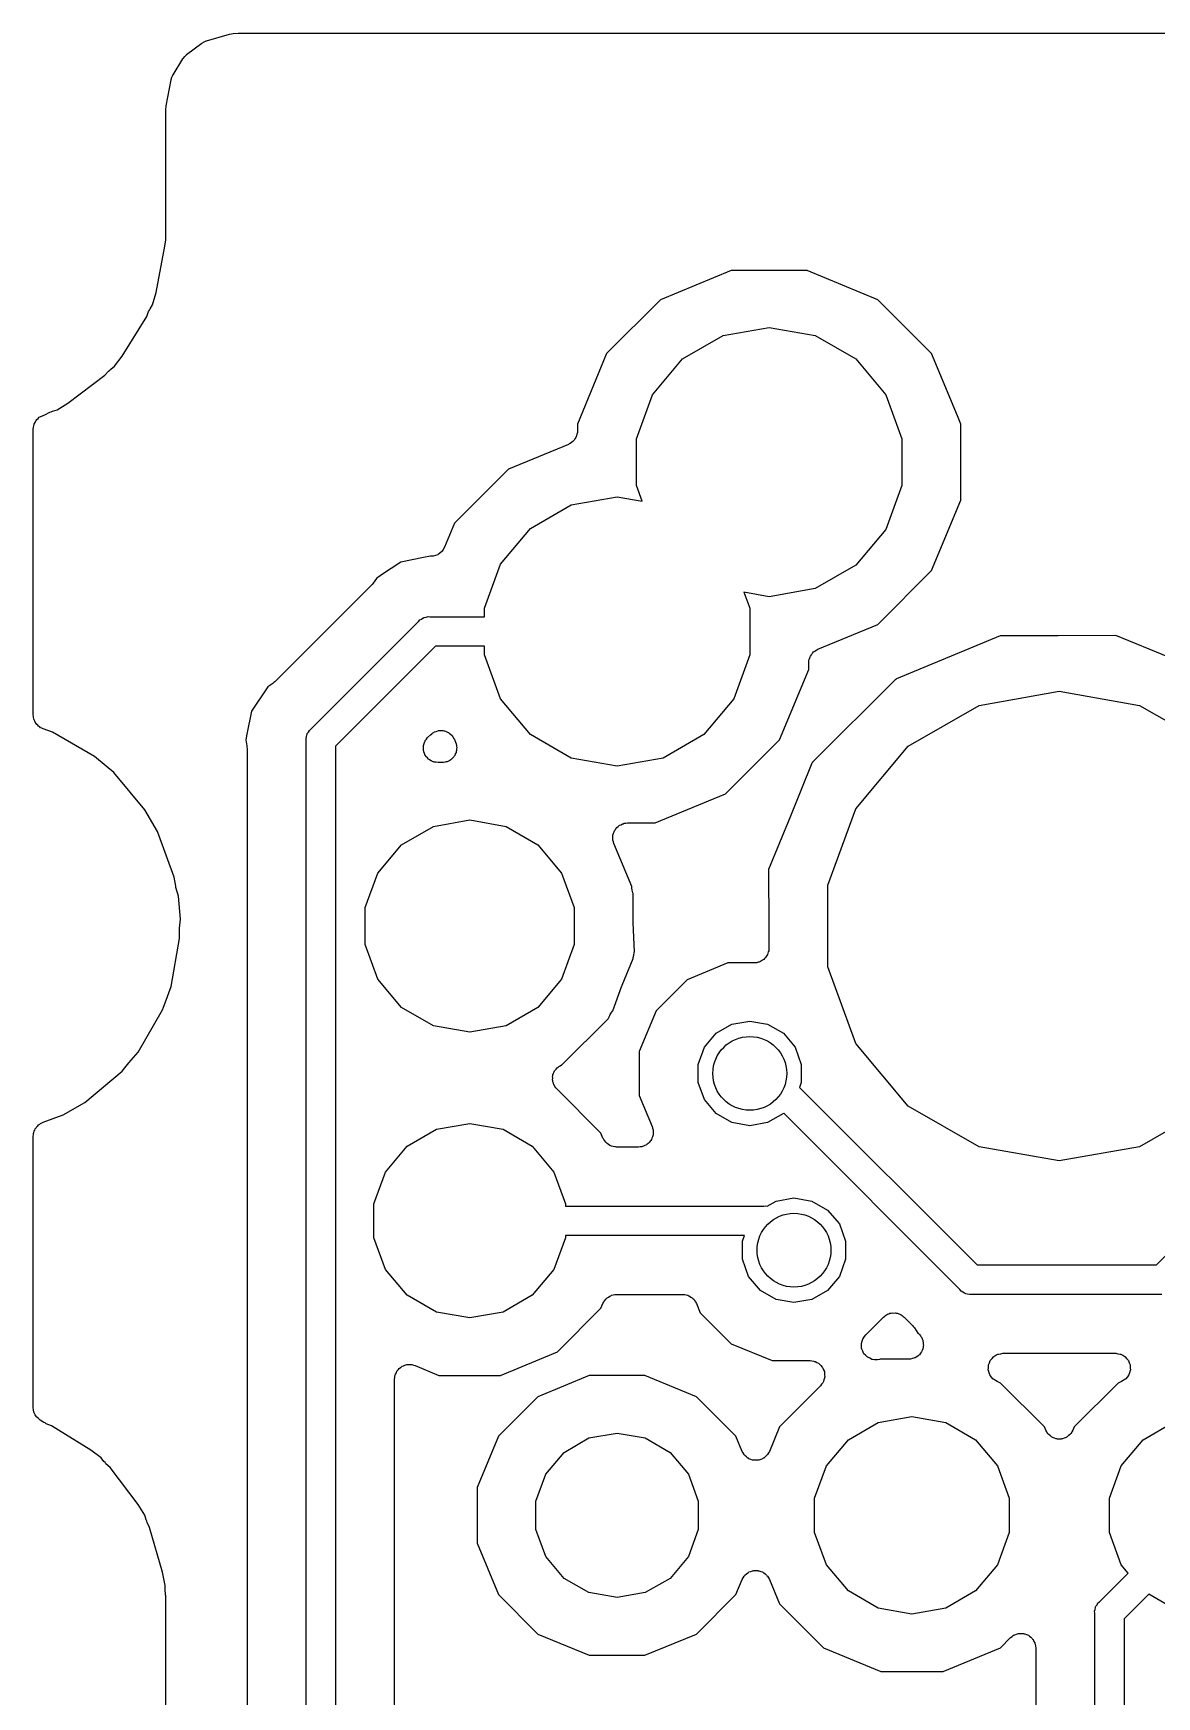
# Model space of a CAD drawing. Extents: x 240.1 to 314.9, y -176.2 to -102.8.
# Drawn here: x 240.08 to 249.76, y -117.13 to -102.79 of the extents above; entities that cross this region are included whole.
import ezdxf

# ---------------------------------------------------------------- set-up
doc = ezdxf.new("R2010")
doc.units = 0
doc.header["$MEASUREMENT"] = 0
doc.layers.add('BLACK', color=7, linetype='CONTINUOUS')

msp = doc.modelspace()

# ---------------------------------------------------------------- linework, layer by layer
at = {"layer": 'BLACK', "linetype": 'CONTINUOUS'}
for p, q in [((241.572, -102.857), (241.771, -102.8)), ((241.771, -102.8), (241.787, -102.798)), ((241.787, -102.798), (241.802, -102.795)), ((241.802, -102.795), (241.844, -102.793)), ((241.844, -102.793), (241.846, -102.793)), ((241.846, -102.793), (241.849, -102.793)), ((241.849, -102.793), (256.153, -102.793)), ((241.401, -102.977), (241.531, -102.878)), ((241.531, -102.878), (241.532, -102.878)), ((241.532, -102.878), (241.533, -102.877)), ((241.533, -102.877), (241.551, -102.868)), ((241.551, -102.868), (241.57, -102.858)), ((241.57, -102.858), (241.571, -102.858)), ((241.571, -102.858), (241.572, -102.857)), ((241.284, -103.151), (241.369, -103.012)), ((241.369, -103.012), (241.37, -103.011)), ((241.37, -103.011), (241.371, -103.01)), ((241.371, -103.01), (241.385, -102.994)), ((241.385, -102.994), (241.399, -102.979)), ((241.399, -102.979), (241.4, -102.978)), ((241.4, -102.978), (241.401, -102.977)), ((241.225, -103.418), (241.267, -103.194)), ((241.267, -103.192), (241.275, -103.172)), ((241.267, -103.193), (241.267, -103.192)), ((241.267, -103.194), (241.267, -103.193)), ((241.275, -103.172), (241.282, -103.153)), ((241.282, -103.153), (241.283, -103.152)), ((241.283, -103.152), (241.284, -103.151)), ((241.223, -103.441), (241.225, -103.43)), ((241.223, -104.576), (241.223, -103.441)), ((241.225, -103.43), (241.225, -103.418)), ((241.138, -105.029), (241.213, -104.627)), ((241.213, -104.626), (241.223, -104.576)), ((241.213, -104.627), (241.213, -104.626)), ((241.213, -104.627), (241.213, -104.627)), ((246.092, -104.839), (245.485, -105.09)), ((246.748, -104.839), (246.092, -104.839)), ((247.355, -105.09), (246.748, -104.839)), ((241.108, -105.134), (241.138, -105.029)), ((245.485, -105.09), (245.02, -105.555)), ((247.82, -105.555), (247.355, -105.09)), ((240.847, -105.576), (241.057, -105.235)), ((241.057, -105.235), (241.074, -105.191)), ((241.074, -105.191), (241.081, -105.18)), ((241.081, -105.18), (241.086, -105.169)), ((241.086, -105.169), (241.108, -105.134)), ((245.674, -105.601), (246.023, -105.399)), ((246.023, -105.399), (246.42, -105.329)), ((246.42, -105.329), (246.817, -105.399)), ((246.817, -105.399), (247.166, -105.601)), ((240.739, -105.697), (240.748, -105.688)), ((240.748, -105.688), (240.781, -105.663)), ((240.781, -105.663), (240.847, -105.576)), ((245.02, -105.555), (244.769, -106.162)), ((245.415, -105.91), (245.674, -105.601)), ((247.166, -105.601), (247.425, -105.91)), ((248.042, -106.091), (247.82, -105.555)), ((240.378, -105.983), (240.697, -105.74)), ((240.697, -105.74), (240.729, -105.705)), ((240.729, -105.705), (240.739, -105.697)), ((245.277, -106.288), (245.415, -105.91)), ((247.425, -105.91), (247.563, -106.288)), ((240.11, -106.124), (240.121, -106.114)), ((240.121, -106.114), (240.132, -106.103)), ((240.132, -106.103), (240.138, -106.1)), ((240.138, -106.1), (240.143, -106.096)), ((240.143, -106.096), (240.158, -106.09)), ((240.158, -106.09), (240.172, -106.084)), ((240.172, -106.084), (240.18, -106.081)), ((240.18, -106.081), (240.222, -106.06)), ((240.222, -106.06), (240.234, -106.056)), ((240.234, -106.056), (240.245, -106.051)), ((240.245, -106.051), (240.285, -106.04)), ((240.285, -106.04), (240.378, -105.983)), ((248.071, -106.162), (248.042, -106.091)), ((248.042, -106.091), (248.042, -106.091)), ((240.08, -106.206), (240.083, -106.191)), ((240.08, -108.67), (240.08, -106.206)), ((240.083, -106.191), (240.084, -106.175)), ((240.084, -106.175), (240.086, -106.169)), ((240.086, -106.169), (240.088, -106.162)), ((240.088, -106.162), (240.095, -106.149)), ((240.095, -106.149), (240.102, -106.135)), ((240.102, -106.135), (240.106, -106.13)), ((240.106, -106.13), (240.11, -106.124)), ((244.761, -106.263), (244.757, -106.27)), ((244.764, -106.249), (244.761, -106.263)), ((244.768, -106.236), (244.764, -106.249)), ((244.769, -106.219), (244.768, -106.228)), ((244.768, -106.228), (244.768, -106.236)), ((244.769, -106.162), (244.769, -106.219)), ((248.071, -106.818), (248.071, -106.162)), ((244.691, -106.337), (244.175, -106.55)), ((244.698, -106.332), (244.691, -106.337)), ((244.706, -106.329), (244.698, -106.332)), ((244.716, -106.32), (244.706, -106.329)), ((244.728, -106.313), (244.716, -106.32)), ((244.733, -106.306), (244.728, -106.313)), ((244.739, -106.301), (244.733, -106.306)), ((244.746, -106.289), (244.739, -106.301)), ((244.755, -106.278), (244.746, -106.289)), ((244.757, -106.27), (244.755, -106.278)), ((245.277, -106.692), (245.277, -106.288)), ((247.563, -106.288), (247.563, -106.692)), ((244.175, -106.55), (243.71, -107.015)), ((245.326, -106.828), (245.277, -106.692)), ((247.563, -106.692), (247.425, -107.07)), ((244.713, -106.859), (245.11, -106.789)), ((245.11, -106.789), (245.326, -106.828)), ((247.82, -107.425), (248.071, -106.818)), ((244.364, -107.061), (244.713, -106.859)), ((243.71, -107.015), (243.624, -107.224)), ((244.105, -107.37), (244.364, -107.061)), ((247.425, -107.07), (247.166, -107.379)), ((243.6, -107.261), (243.583, -107.274)), ((243.601, -107.26), (243.6, -107.261)), ((243.602, -107.259), (243.601, -107.26)), ((243.612, -107.242), (243.602, -107.259)), ((243.624, -107.224), (243.612, -107.242)), ((243.246, -107.352), (243.08, -107.463)), ((243.443, -107.313), (243.246, -107.352)), ((243.503, -107.301), (243.443, -107.313)), ((243.443, -107.313), (243.443, -107.313)), ((243.523, -107.302), (243.503, -107.301)), ((243.524, -107.301), (243.523, -107.302)), ((243.526, -107.301), (243.524, -107.301)), ((243.545, -107.294), (243.526, -107.301)), ((243.565, -107.288), (243.545, -107.294)), ((243.566, -107.287), (243.565, -107.288)), ((243.567, -107.287), (243.566, -107.287)), ((243.583, -107.274), (243.567, -107.287)), ((243.967, -107.748), (244.105, -107.37)), ((247.166, -107.379), (246.817, -107.581)), ((242.999, -107.544), (242.991, -107.554)), ((243.007, -107.535), (242.999, -107.544)), ((243.036, -107.492), (243.007, -107.535)), ((243.08, -107.463), (243.036, -107.492)), ((243.08, -107.463), (243.08, -107.463)), ((247.355, -107.89), (247.82, -107.425)), ((242.991, -107.554), (242.162, -108.383)), ((246.42, -107.651), (246.203, -107.612)), ((246.203, -107.612), (246.253, -107.748)), ((246.817, -107.581), (246.42, -107.651)), ((243.425, -107.843), (243.439, -107.833)), ((243.439, -107.833), (243.445, -107.832)), ((243.445, -107.832), (243.449, -107.829)), ((243.449, -107.829), (243.466, -107.826)), ((243.466, -107.826), (243.482, -107.822)), ((243.482, -107.822), (243.499, -107.823)), ((243.499, -107.823), (243.967, -107.823)), ((243.967, -107.823), (243.967, -107.748)), ((246.253, -107.748), (246.253, -108.152)), ((242.472, -108.792), (243.4, -107.864)), ((243.4, -107.864), (243.411, -107.851)), ((243.411, -107.851), (243.425, -107.843)), ((246.839, -108.103), (247.355, -107.89)), ((243.546, -108.077), (242.685, -108.938)), ((243.967, -108.077), (243.546, -108.077)), ((243.967, -108.152), (243.967, -108.077)), ((246.797, -108.134), (246.802, -108.127)), ((246.802, -108.127), (246.814, -108.12)), ((246.814, -108.12), (246.825, -108.111)), ((246.825, -108.111), (246.832, -108.108)), ((246.832, -108.108), (246.839, -108.103)), ((248.411, -107.988), (247.517, -108.359)), ((248.909, -107.988), (248.411, -107.988)), ((248.91, -107.988), (248.909, -107.988)), ((249.408, -107.984), (248.91, -107.988)), ((248.91, -107.988), (248.91, -107.988)), ((249.868, -108.174), (249.408, -107.984)), ((244.105, -108.53), (243.967, -108.152)), ((246.253, -108.152), (246.115, -108.53)), ((246.761, -108.221), (246.762, -108.212)), ((246.761, -108.278), (246.761, -108.221)), ((246.762, -108.204), (246.766, -108.191)), ((246.762, -108.212), (246.762, -108.204)), ((246.766, -108.191), (246.769, -108.177)), ((246.769, -108.177), (246.773, -108.17)), ((246.773, -108.17), (246.775, -108.162)), ((246.775, -108.162), (246.784, -108.151)), ((246.784, -108.151), (246.791, -108.139)), ((246.791, -108.139), (246.797, -108.134)), ((242.143, -108.399), (242.1, -108.428)), ((242.152, -108.391), (242.143, -108.399)), ((242.162, -108.383), (242.152, -108.391)), ((246.51, -108.885), (246.761, -108.278)), ((247.508, -108.364), (246.794, -109.078)), ((247.51, -108.363), (247.508, -108.364)), ((247.517, -108.359), (247.51, -108.363)), ((242.1, -108.428), (241.96, -108.638)), ((244.364, -108.839), (244.105, -108.53)), ((246.115, -108.53), (245.856, -108.839)), ((248.228, -108.587), (248.92, -108.465)), ((248.92, -108.465), (249.612, -108.587)), ((240.082, -108.681), (240.08, -108.67)), ((240.082, -108.692), (240.082, -108.681)), ((240.086, -108.702), (240.082, -108.692)), ((241.96, -108.638), (241.921, -108.835)), ((247.619, -108.939), (248.228, -108.587)), ((249.612, -108.587), (250.221, -108.939)), ((240.088, -108.713), (240.086, -108.702)), ((240.093, -108.723), (240.088, -108.713)), ((240.097, -108.733), (240.093, -108.723)), ((240.104, -108.742), (240.097, -108.733)), ((240.11, -108.752), (240.104, -108.742)), ((240.118, -108.759), (240.11, -108.752)), ((240.125, -108.767), (240.118, -108.759)), ((240.135, -108.773), (240.125, -108.767)), ((240.143, -108.78), (240.135, -108.773)), ((240.154, -108.784), (240.143, -108.78)), ((240.164, -108.789), (240.154, -108.784)), ((240.245, -108.819), (240.164, -108.789)), ((240.608, -109.028), (240.245, -108.819)), ((241.921, -108.835), (241.911, -108.885)), ((241.921, -108.835), (241.921, -108.835)), ((242.434, -108.858), (242.437, -108.841)), ((242.437, -108.841), (242.44, -108.836)), ((242.44, -108.836), (242.441, -108.831)), ((242.441, -108.831), (242.451, -108.817)), ((242.451, -108.817), (242.459, -108.803)), ((242.459, -108.803), (242.472, -108.792)), ((243.477, -108.864), (243.502, -108.84)), ((243.502, -108.84), (243.513, -108.832)), ((243.513, -108.832), (243.523, -108.823)), ((243.523, -108.823), (243.531, -108.82)), ((243.531, -108.82), (243.538, -108.815)), ((243.538, -108.815), (243.551, -108.811)), ((243.551, -108.811), (243.564, -108.806)), ((243.564, -108.806), (243.572, -108.805)), ((243.572, -108.805), (243.58, -108.803)), ((243.58, -108.803), (243.594, -108.805)), ((243.594, -108.805), (243.608, -108.804)), ((243.608, -108.804), (243.616, -108.806)), ((243.616, -108.806), (243.624, -108.807)), ((243.624, -108.807), (243.637, -108.813)), ((243.637, -108.813), (243.65, -108.817)), ((243.65, -108.817), (243.657, -108.822)), ((243.657, -108.822), (243.664, -108.826)), ((243.664, -108.826), (243.674, -108.836)), ((243.674, -108.836), (243.685, -108.844)), ((243.685, -108.844), (243.689, -108.851)), ((244.713, -109.041), (244.364, -108.839)), ((245.856, -108.839), (245.507, -109.041)), ((241.911, -108.885), (241.921, -108.936)), ((241.921, -108.936), (241.921, -108.948)), ((241.921, -108.948), (241.923, -108.96)), ((241.923, -108.96), (241.923, -121.603)), ((242.43, -108.874), (242.434, -108.858)), ((242.431, -108.891), (242.43, -108.874)), ((242.431, -121.667), (242.431, -108.891)), ((242.685, -108.938), (242.685, -121.625)), ((243.441, -108.943), (243.442, -108.938)), ((243.442, -108.96), (243.441, -108.943)), ((243.442, -108.932), (243.448, -108.916)), ((243.442, -108.938), (243.442, -108.932)), ((243.442, -108.976), (243.442, -108.96)), ((243.444, -108.981), (243.442, -108.976)), ((243.444, -108.987), (243.444, -108.981)), ((243.451, -109.002), (243.444, -108.987)), ((243.448, -108.916), (243.452, -108.9)), ((243.452, -108.9), (243.455, -108.896)), ((243.455, -108.896), (243.457, -108.891)), ((243.457, -108.891), (243.468, -108.878)), ((243.468, -108.878), (243.477, -108.864)), ((243.689, -108.851), (243.695, -108.857)), ((243.695, -108.857), (243.701, -108.87)), ((243.701, -108.87), (243.709, -108.881)), ((243.709, -108.881), (243.719, -108.905)), ((243.719, -108.905), (243.722, -108.919)), ((243.722, -108.919), (243.726, -108.932)), ((243.724, -108.984), (243.723, -108.992)), ((243.726, -108.976), (243.724, -108.984)), ((243.726, -108.932), (243.726, -108.94)), ((243.726, -108.94), (243.728, -108.949)), ((243.728, -108.949), (243.726, -108.962)), ((243.726, -108.962), (243.726, -108.976)), ((246.045, -109.35), (246.51, -108.885)), ((247.167, -109.478), (247.619, -108.939)), ((240.707, -109.112), (240.608, -109.028)), ((240.773, -109.167), (240.707, -109.112)), ((240.707, -109.112), (240.707, -109.112)), ((243.457, -109.018), (243.451, -109.002)), ((243.461, -109.022), (243.457, -109.018)), ((243.463, -109.027), (243.461, -109.022)), ((243.475, -109.039), (243.463, -109.027)), ((243.485, -109.051), (243.475, -109.039)), ((243.49, -109.054), (243.485, -109.051)), ((243.494, -109.058), (243.49, -109.054)), ((243.509, -109.065), (243.494, -109.058)), ((243.524, -109.073), (243.509, -109.065)), ((243.529, -109.074), (243.524, -109.073)), ((243.534, -109.077), (243.529, -109.074)), ((243.551, -109.078), (243.534, -109.077)), ((243.567, -109.081), (243.551, -109.078)), ((243.601, -109.081), (243.567, -109.081)), ((243.615, -109.079), (243.601, -109.081)), ((243.629, -109.078), (243.615, -109.079)), ((243.637, -109.075), (243.629, -109.078)), ((243.645, -109.073), (243.637, -109.075)), ((243.657, -109.067), (243.645, -109.073)), ((243.67, -109.061), (243.657, -109.067)), ((243.676, -109.056), (243.67, -109.061)), ((243.683, -109.051), (243.676, -109.056)), ((243.692, -109.041), (243.683, -109.051)), ((243.702, -109.031), (243.692, -109.041)), ((243.706, -109.024), (243.702, -109.031)), ((243.711, -109.018), (243.706, -109.024)), ((243.716, -109.005), (243.711, -109.018)), ((243.723, -108.992), (243.716, -109.005)), ((245.11, -109.111), (244.713, -109.041)), ((245.507, -109.041), (245.11, -109.111)), ((246.789, -109.086), (246.605, -109.542)), ((246.793, -109.08), (246.789, -109.086)), ((246.794, -109.078), (246.793, -109.08)), ((241.042, -109.488), (240.773, -109.167)), ((245.438, -109.601), (246.045, -109.35)), ((241.15, -109.675), (241.042, -109.488)), ((246.604, -109.542), (246.414, -110.002)), ((246.605, -109.542), (246.604, -109.542)), ((246.605, -109.542), (246.605, -109.542)), ((246.926, -110.138), (247.167, -109.478)), ((241.293, -110.068), (241.15, -109.675)), ((243.252, -109.789), (243.527, -109.63)), ((243.527, -109.63), (243.84, -109.575)), ((243.84, -109.575), (244.153, -109.63)), ((244.153, -109.63), (244.428, -109.789)), ((245.074, -109.706), (245.077, -109.698)), ((245.077, -109.698), (245.078, -109.69)), ((245.078, -109.69), (245.084, -109.678)), ((245.084, -109.678), (245.089, -109.664)), ((245.089, -109.664), (245.095, -109.658)), ((245.095, -109.658), (245.098, -109.651)), ((245.098, -109.651), (245.109, -109.641)), ((245.109, -109.641), (245.118, -109.631)), ((245.118, -109.631), (245.125, -109.627)), ((245.125, -109.627), (245.131, -109.621)), ((245.131, -109.621), (245.144, -109.616)), ((245.144, -109.616), (245.156, -109.609)), ((245.156, -109.609), (245.164, -109.607)), ((245.164, -109.607), (245.172, -109.604)), ((245.172, -109.604), (245.186, -109.603)), ((245.186, -109.603), (245.199, -109.601)), ((245.199, -109.601), (245.438, -109.601)), ((243.048, -110.033), (243.252, -109.789)), ((244.428, -109.789), (244.632, -110.033)), ((245.072, -109.734), (245.074, -109.72)), ((245.074, -109.742), (245.072, -109.734)), ((245.074, -109.72), (245.074, -109.706)), ((245.074, -109.75), (245.074, -109.742)), ((245.079, -109.763), (245.074, -109.75)), ((245.082, -109.777), (245.079, -109.763)), ((245.236, -110.148), (245.082, -109.777)), ((241.307, -110.145), (241.293, -110.068)), ((242.939, -110.331), (243.048, -110.033)), ((244.632, -110.033), (244.741, -110.331)), ((246.414, -110.002), (246.418, -110.5)), ((241.309, -110.151), (241.307, -110.145)), ((241.309, -110.156), (241.309, -110.151)), ((241.33, -110.232), (241.309, -110.156)), ((241.347, -110.43), (241.33, -110.232)), ((245.236, -110.159), (245.236, -110.148)), ((245.241, -110.18), (245.236, -110.159)), ((245.236, -110.159), (245.236, -110.159)), ((245.236, -110.159), (245.236, -110.159)), ((245.246, -110.202), (245.241, -110.18)), ((245.249, -110.21), (245.246, -110.202)), ((245.246, -110.202), (245.246, -110.202)), ((245.246, -110.202), (245.246, -110.202)), ((245.249, -110.458), (245.249, -110.21)), ((246.926, -110.842), (246.926, -110.138)), ((242.939, -110.649), (242.939, -110.331)), ((244.741, -110.331), (244.741, -110.649)), ((241.34, -110.508), (241.347, -110.43)), ((241.341, -110.514), (241.34, -110.508)), ((241.34, -110.519), (241.341, -110.514)), ((241.34, -110.598), (241.34, -110.519)), ((245.249, -110.46), (245.249, -110.458)), ((245.249, -110.463), (245.249, -110.46)), ((245.259, -110.711), (245.249, -110.463)), ((246.418, -110.5), (246.418, -110.5)), ((246.418, -110.5), (246.418, -110.501)), ((246.418, -110.501), (246.418, -110.68)), ((241.267, -111.01), (241.34, -110.598)), ((243.048, -110.947), (242.939, -110.649)), ((244.741, -110.649), (244.632, -110.947)), ((246.416, -110.703), (246.412, -110.713)), ((246.418, -110.68), (246.416, -110.691)), ((246.416, -110.691), (246.416, -110.703)), ((245.154, -110.999), (245.249, -110.77)), ((245.249, -110.762), (245.253, -110.74)), ((245.249, -110.77), (245.249, -110.762)), ((245.249, -110.762), (245.249, -110.762)), ((245.249, -110.762), (245.249, -110.762)), ((245.253, -110.74), (245.257, -110.719)), ((245.257, -110.719), (245.259, -110.711)), ((245.257, -110.719), (245.257, -110.719)), ((245.257, -110.719), (245.257, -110.719)), ((246.064, -110.807), (245.713, -110.953)), ((246.291, -110.807), (246.064, -110.807)), ((246.302, -110.806), (246.291, -110.807)), ((246.313, -110.806), (246.302, -110.806)), ((246.324, -110.802), (246.313, -110.806)), ((246.335, -110.8), (246.324, -110.802)), ((246.344, -110.794), (246.335, -110.8)), ((246.355, -110.79), (246.344, -110.794)), ((246.363, -110.783), (246.355, -110.79)), ((246.373, -110.778), (246.363, -110.783)), ((246.38, -110.769), (246.373, -110.778)), ((246.388, -110.762), (246.38, -110.769)), ((246.394, -110.753), (246.388, -110.762)), ((246.401, -110.744), (246.394, -110.753)), ((246.405, -110.734), (246.401, -110.744)), ((246.41, -110.724), (246.405, -110.734)), ((246.412, -110.713), (246.41, -110.724)), ((247.167, -111.502), (246.926, -110.842)), ((243.252, -111.191), (243.048, -110.947)), ((244.632, -110.947), (244.428, -111.191)), ((245.713, -110.953), (245.446, -111.22)), ((241.215, -111.151), (241.267, -111.01)), ((245.073, -111.221), (245.152, -111.004)), ((245.152, -111.004), (245.153, -111.002)), ((245.153, -111.002), (245.154, -110.999)), ((240.984, -111.576), (241.193, -111.213)), ((241.193, -111.213), (241.202, -111.188)), ((241.202, -111.188), (241.215, -111.151)), ((241.202, -111.188), (241.202, -111.188)), ((241.215, -111.151), (241.215, -111.151)), ((243.527, -111.35), (243.252, -111.191)), ((244.428, -111.191), (244.153, -111.35)), ((245.034, -111.288), (245.046, -111.261)), ((245.046, -111.261), (245.051, -111.253)), ((245.051, -111.253), (245.055, -111.243)), ((245.055, -111.243), (245.063, -111.234)), ((245.063, -111.234), (245.069, -111.224)), ((245.069, -111.224), (245.073, -111.221)), ((245.446, -111.22), (245.3, -111.571)), ((243.84, -111.405), (243.527, -111.35)), ((244.153, -111.35), (243.84, -111.405)), ((244.638, -111.684), (245.034, -111.288)), ((245.862, -111.534), (245.963, -111.414)), ((245.963, -111.414), (246.099, -111.336)), ((246.099, -111.336), (246.253, -111.309)), ((246.253, -111.309), (246.407, -111.336)), ((246.407, -111.336), (246.543, -111.414)), ((246.543, -111.414), (246.644, -111.534)), ((245.808, -111.682), (245.862, -111.534)), ((246.644, -111.534), (246.697, -111.682)), ((247.619, -112.041), (247.167, -111.502)), ((240.845, -111.741), (240.904, -111.67)), ((240.904, -111.67), (240.984, -111.576)), ((240.904, -111.67), (240.904, -111.67)), ((244.586, -111.722), (244.594, -111.711)), ((244.594, -111.711), (244.601, -111.706)), ((244.601, -111.706), (244.607, -111.7)), ((244.607, -111.7), (244.62, -111.695)), ((244.62, -111.695), (244.631, -111.687)), ((244.631, -111.687), (244.638, -111.684)), ((245.3, -111.571), (245.3, -111.949)), ((245.808, -111.838), (245.808, -111.682)), ((246.697, -111.682), (246.697, -111.838)), ((240.524, -112.01), (240.845, -111.741)), ((244.553, -111.816), (244.555, -111.802)), ((244.556, -111.824), (244.553, -111.816)), ((244.554, -111.788), (244.557, -111.78)), ((244.555, -111.802), (244.554, -111.788)), ((244.556, -111.832), (244.556, -111.824)), ((244.561, -111.845), (244.556, -111.832)), ((244.557, -111.772), (244.563, -111.759)), ((244.557, -111.78), (244.557, -111.772)), ((244.565, -111.858), (244.561, -111.845)), ((244.563, -111.759), (244.567, -111.746)), ((244.567, -111.746), (244.572, -111.739)), ((244.572, -111.739), (244.576, -111.732)), ((244.576, -111.732), (244.586, -111.722)), ((245.862, -111.986), (245.808, -111.838)), ((246.697, -111.838), (246.682, -111.882)), ((244.57, -111.865), (244.565, -111.858)), ((244.573, -111.873), (244.57, -111.865)), ((244.582, -111.883), (244.573, -111.873)), ((244.59, -111.894), (244.582, -111.883)), ((244.97, -112.275), (244.59, -111.894)), ((245.3, -111.949), (245.412, -112.219)), ((245.963, -112.106), (245.862, -111.986)), ((246.682, -111.882), (248.211, -113.411)), ((249.756, -113.411), (251.192, -111.975)), ((240.164, -112.181), (240.337, -112.118)), ((240.337, -112.118), (240.524, -112.01)), ((246.099, -112.184), (245.963, -112.106)), ((246.543, -112.106), (246.407, -112.184)), ((246.545, -112.104), (246.543, -112.106)), ((248.064, -113.624), (246.545, -112.104)), ((248.228, -112.393), (247.619, -112.041)), ((250.221, -112.041), (249.612, -112.393)), ((240.082, -112.279), (240.086, -112.268)), ((240.082, -112.29), (240.082, -112.279)), ((240.086, -112.268), (240.088, -112.257)), ((240.088, -112.257), (240.093, -112.248)), ((240.093, -112.248), (240.097, -112.237)), ((240.097, -112.237), (240.104, -112.229)), ((240.104, -112.229), (240.11, -112.219)), ((240.11, -112.219), (240.118, -112.212)), ((240.118, -112.212), (240.125, -112.203)), ((240.125, -112.203), (240.135, -112.198)), ((240.135, -112.198), (240.143, -112.191)), ((240.143, -112.191), (240.154, -112.187)), ((240.154, -112.187), (240.164, -112.181)), ((243.301, -112.388), (243.553, -112.242)), ((243.553, -112.242), (243.84, -112.192)), ((243.84, -112.192), (244.127, -112.242)), ((244.127, -112.242), (244.379, -112.388)), ((244.988, -112.317), (244.97, -112.275)), ((245.412, -112.219), (245.415, -112.233)), ((245.415, -112.233), (245.42, -112.246)), ((245.42, -112.246), (245.42, -112.254)), ((245.42, -112.254), (245.422, -112.262)), ((245.422, -112.262), (245.42, -112.276)), ((245.42, -112.276), (245.42, -112.29)), ((246.253, -112.211), (246.099, -112.184)), ((246.407, -112.184), (246.253, -112.211)), ((240.08, -112.301), (240.082, -112.29)), ((240.08, -114.642), (240.08, -112.301)), ((243.114, -112.611), (243.301, -112.388)), ((244.379, -112.388), (244.566, -112.611)), ((244.992, -112.324), (244.988, -112.317)), ((244.995, -112.331), (244.992, -112.324)), ((245.004, -112.342), (244.995, -112.331)), ((245.012, -112.354), (245.004, -112.342)), ((245.018, -112.359), (245.012, -112.354)), ((245.024, -112.365), (245.018, -112.359)), ((245.036, -112.372), (245.024, -112.365)), ((245.047, -112.381), (245.036, -112.372)), ((245.055, -112.383), (245.047, -112.381)), ((245.062, -112.387), (245.055, -112.383)), ((245.075, -112.39), (245.062, -112.387)), ((245.089, -112.394), (245.075, -112.39)), ((245.097, -112.394), (245.089, -112.394)), ((245.105, -112.395), (245.097, -112.394)), ((245.295, -112.395), (245.105, -112.395)), ((245.309, -112.393), (245.295, -112.395)), ((245.322, -112.392), (245.309, -112.393)), ((245.33, -112.389), (245.322, -112.392)), ((245.338, -112.387), (245.33, -112.389)), ((245.35, -112.38), (245.338, -112.387)), ((245.363, -112.375), (245.35, -112.38)), ((245.369, -112.369), (245.363, -112.375)), ((245.377, -112.365), (245.369, -112.369)), ((245.386, -112.355), (245.377, -112.365)), ((245.396, -112.345), (245.386, -112.355)), ((245.4, -112.338), (245.396, -112.345)), ((245.405, -112.331), (245.4, -112.338)), ((245.41, -112.318), (245.405, -112.331)), ((245.416, -112.306), (245.41, -112.318)), ((245.417, -112.298), (245.416, -112.306)), ((245.42, -112.29), (245.417, -112.298)), ((248.92, -112.515), (248.228, -112.393)), ((249.612, -112.393), (248.92, -112.515)), ((243.014, -112.884), (243.114, -112.611)), ((244.566, -112.611), (244.665, -112.884)), ((246.48, -112.86), (246.634, -112.833)), ((246.634, -112.833), (246.788, -112.86)), ((243.014, -113.176), (243.014, -112.884)), ((244.665, -112.884), (244.665, -112.903)), ((244.665, -112.903), (246.374, -112.903)), ((246.374, -112.903), (246.391, -112.902)), ((246.391, -112.902), (246.402, -112.904)), ((246.402, -112.904), (246.48, -112.86)), ((246.788, -112.86), (246.924, -112.938)), ((246.924, -112.938), (247.025, -113.058)), ((247.025, -113.058), (247.078, -113.206)), ((243.114, -113.449), (243.014, -113.176)), ((244.665, -113.176), (244.566, -113.449)), ((246.207, -113.157), (244.665, -113.157)), ((244.665, -113.157), (244.665, -113.176)), ((246.189, -113.206), (246.207, -113.157)), ((246.189, -113.362), (246.189, -113.206)), ((247.078, -113.206), (247.078, -113.362)), ((246.243, -113.51), (246.189, -113.362)), ((247.078, -113.362), (247.025, -113.51)), ((248.211, -113.411), (249.756, -113.411)), ((243.301, -113.672), (243.114, -113.449)), ((244.566, -113.449), (244.379, -113.672)), ((246.344, -113.63), (246.243, -113.51)), ((247.025, -113.51), (246.924, -113.63)), ((243.553, -113.818), (243.301, -113.672)), ((244.379, -113.672), (244.127, -113.818)), ((244.995, -113.728), (245.004, -113.718)), ((245.004, -113.718), (245.012, -113.706)), ((245.012, -113.706), (245.018, -113.701)), ((245.018, -113.701), (245.024, -113.695)), ((245.024, -113.695), (245.036, -113.688)), ((245.036, -113.688), (245.047, -113.679)), ((245.047, -113.679), (245.055, -113.677)), ((245.055, -113.677), (245.062, -113.673)), ((245.062, -113.673), (245.075, -113.67)), ((245.075, -113.67), (245.089, -113.666)), ((245.089, -113.666), (245.097, -113.666)), ((245.097, -113.666), (245.105, -113.665)), ((245.105, -113.665), (245.676, -113.665)), ((245.676, -113.665), (245.684, -113.666)), ((245.684, -113.666), (245.693, -113.666)), ((245.693, -113.666), (245.706, -113.67)), ((245.706, -113.67), (245.719, -113.673)), ((245.719, -113.673), (245.727, -113.677)), ((245.727, -113.677), (245.735, -113.679)), ((245.735, -113.679), (245.746, -113.688)), ((245.746, -113.688), (245.758, -113.695)), ((245.758, -113.695), (245.763, -113.701)), ((245.763, -113.701), (245.77, -113.706)), ((245.77, -113.706), (245.777, -113.718)), ((245.777, -113.718), (245.786, -113.728)), ((246.48, -113.708), (246.344, -113.63)), ((246.634, -113.735), (246.48, -113.708)), ((246.788, -113.708), (246.634, -113.735)), ((246.924, -113.63), (246.788, -113.708)), ((248.075, -113.637), (248.064, -113.624)), ((248.09, -113.645), (248.075, -113.637)), ((248.103, -113.655), (248.09, -113.645)), ((248.109, -113.656), (248.103, -113.655)), ((248.114, -113.659), (248.109, -113.656)), ((248.13, -113.662), (248.114, -113.659)), ((248.147, -113.666), (248.13, -113.662)), ((248.164, -113.665), (248.147, -113.666)), ((249.803, -113.665), (248.164, -113.665)), ((243.84, -113.868), (243.553, -113.818)), ((244.127, -113.818), (243.84, -113.868)), ((244.595, -114.16), (244.97, -113.785)), ((244.97, -113.785), (244.988, -113.743)), ((244.988, -113.743), (244.992, -113.736)), ((244.992, -113.736), (244.995, -113.728)), ((245.786, -113.728), (245.789, -113.736)), ((245.789, -113.736), (245.793, -113.743)), ((245.793, -113.743), (245.827, -113.824)), ((245.827, -113.824), (246.094, -114.091)), ((247.252, -114.013), (247.404, -113.861)), ((247.404, -113.861), (247.413, -113.855)), ((247.413, -113.855), (247.421, -113.847)), ((247.421, -113.847), (247.431, -113.842)), ((247.431, -113.842), (247.44, -113.836)), ((247.44, -113.836), (247.451, -113.833)), ((247.451, -113.833), (247.461, -113.828)), ((247.461, -113.828), (247.472, -113.827)), ((247.472, -113.827), (247.482, -113.825)), ((247.482, -113.825), (247.494, -113.826)), ((247.494, -113.826), (247.505, -113.825)), ((247.505, -113.825), (247.515, -113.827)), ((247.515, -113.827), (247.526, -113.828)), ((247.526, -113.828), (247.536, -113.833)), ((247.536, -113.833), (247.547, -113.836)), ((247.547, -113.836), (247.556, -113.842)), ((247.556, -113.842), (247.566, -113.847)), ((247.566, -113.847), (247.574, -113.855)), ((247.574, -113.855), (247.583, -113.861)), ((247.583, -113.861), (247.656, -113.934)), ((247.656, -113.934), (247.663, -113.944)), ((247.663, -113.944), (247.672, -113.953)), ((247.672, -113.953), (247.702, -113.998)), ((247.702, -113.998), (247.704, -114)), ((247.704, -114), (247.714, -114.011)), ((246.094, -114.091), (246.445, -114.236)), ((247.215, -114.087), (247.221, -114.068)), ((247.216, -114.089), (247.215, -114.087)), ((247.215, -114.092), (247.216, -114.089)), ((247.217, -114.111), (247.215, -114.092)), ((247.217, -114.131), (247.217, -114.111)), ((247.218, -114.133), (247.217, -114.131)), ((247.219, -114.136), (247.218, -114.133)), ((247.227, -114.154), (247.219, -114.136)), ((247.221, -114.068), (247.226, -114.05)), ((247.226, -114.05), (247.228, -114.047)), ((247.228, -114.047), (247.229, -114.045)), ((247.229, -114.045), (247.241, -114.029)), ((247.241, -114.029), (247.252, -114.013)), ((247.714, -114.011), (247.725, -114.022)), ((247.725, -114.022), (247.728, -114.028)), ((247.728, -114.028), (247.733, -114.033)), ((247.733, -114.033), (247.738, -114.048)), ((247.739, -114.148), (247.735, -114.154)), ((247.738, -114.048), (247.745, -114.061)), ((247.743, -114.133), (247.739, -114.148)), ((247.748, -114.119), (247.743, -114.133)), ((247.745, -114.061), (247.745, -114.068)), ((247.745, -114.068), (247.748, -114.075)), ((247.748, -114.075), (247.748, -114.09)), ((247.748, -114.09), (247.749, -114.105)), ((247.749, -114.105), (247.748, -114.112)), ((247.748, -114.112), (247.748, -114.119)), ((243.243, -114.295), (243.25, -114.291)), ((243.25, -114.291), (243.257, -114.285)), ((243.257, -114.285), (243.27, -114.281)), ((243.27, -114.281), (243.282, -114.274)), ((243.282, -114.274), (243.29, -114.273)), ((243.29, -114.273), (243.298, -114.27)), ((243.298, -114.27), (243.312, -114.27)), ((243.312, -114.27), (243.326, -114.269)), ((243.326, -114.269), (243.334, -114.27)), ((243.334, -114.27), (243.342, -114.27)), ((243.342, -114.27), (243.355, -114.275)), ((243.355, -114.275), (243.369, -114.278)), ((243.369, -114.278), (243.575, -114.363)), ((244.105, -114.363), (244.595, -114.16)), ((246.445, -114.236), (246.773, -114.236)), ((246.773, -114.236), (246.789, -114.239)), ((246.789, -114.239), (246.806, -114.241)), ((246.806, -114.241), (246.811, -114.243)), ((246.811, -114.243), (246.817, -114.244)), ((246.817, -114.244), (246.831, -114.252)), ((246.831, -114.252), (246.846, -114.259)), ((246.846, -114.259), (246.85, -114.263)), ((246.85, -114.263), (246.855, -114.266)), ((246.855, -114.266), (246.865, -114.279)), ((246.865, -114.279), (246.877, -114.291)), ((246.877, -114.291), (246.879, -114.296)), ((247.234, -114.171), (247.227, -114.154)), ((247.236, -114.174), (247.234, -114.171)), ((247.237, -114.176), (247.236, -114.174)), ((247.251, -114.19), (247.237, -114.176)), ((247.264, -114.204), (247.251, -114.19)), ((247.267, -114.205), (247.264, -114.204)), ((247.269, -114.207), (247.267, -114.205)), ((247.286, -114.215), (247.269, -114.207)), ((247.303, -114.224), (247.286, -114.215)), ((247.306, -114.225), (247.303, -114.224)), ((247.309, -114.226), (247.306, -114.225)), ((247.328, -114.228), (247.309, -114.226)), ((247.347, -114.23), (247.328, -114.228)), ((247.35, -114.23), (247.347, -114.23)), ((247.352, -114.23), (247.35, -114.23)), ((247.371, -114.225), (247.352, -114.23)), ((247.375, -114.224), (247.371, -114.225)), ((247.623, -114.224), (247.375, -114.224)), ((247.63, -114.223), (247.623, -114.224)), ((247.637, -114.223), (247.63, -114.223)), ((247.651, -114.219), (247.637, -114.223)), ((247.666, -114.216), (247.651, -114.219)), ((247.672, -114.213), (247.666, -114.216)), ((247.679, -114.211), (247.672, -114.213)), ((247.691, -114.202), (247.679, -114.211)), ((247.704, -114.194), (247.691, -114.202)), ((247.709, -114.189), (247.704, -114.194)), ((247.714, -114.185), (247.709, -114.189)), ((247.723, -114.172), (247.714, -114.185)), ((247.733, -114.16), (247.723, -114.172)), ((247.735, -114.154), (247.733, -114.16)), ((248.309, -114.275), (248.31, -114.273)), ((248.309, -114.278), (248.309, -114.275)), ((248.309, -114.297), (248.309, -114.278)), ((248.31, -114.273), (248.317, -114.255)), ((248.317, -114.255), (248.324, -114.236)), ((248.324, -114.236), (248.325, -114.234)), ((248.325, -114.234), (248.326, -114.232)), ((248.326, -114.232), (248.34, -114.218)), ((248.34, -114.218), (248.352, -114.203)), ((248.352, -114.203), (248.354, -114.201)), ((248.354, -114.201), (248.356, -114.199)), ((248.356, -114.199), (248.373, -114.19)), ((248.373, -114.19), (248.39, -114.181)), ((248.39, -114.181), (248.393, -114.18)), ((248.393, -114.18), (248.395, -114.179)), ((248.395, -114.179), (248.415, -114.176)), ((248.415, -114.176), (248.434, -114.173)), ((248.434, -114.173), (249.406, -114.173)), ((249.406, -114.173), (249.425, -114.176)), ((249.425, -114.176), (249.445, -114.179)), ((249.445, -114.179), (249.447, -114.18)), ((249.447, -114.18), (249.45, -114.181)), ((249.45, -114.181), (249.467, -114.19)), ((249.467, -114.19), (249.484, -114.199)), ((249.484, -114.199), (249.486, -114.201)), ((249.486, -114.201), (249.488, -114.203)), ((249.488, -114.203), (249.5, -114.218)), ((249.5, -114.218), (249.514, -114.232)), ((249.514, -114.232), (249.515, -114.234)), ((249.515, -114.234), (249.516, -114.236)), ((249.516, -114.236), (249.523, -114.255)), ((249.523, -114.255), (249.53, -114.273)), ((249.53, -114.273), (249.531, -114.275)), ((249.531, -114.275), (249.531, -114.278)), ((249.531, -114.278), (249.531, -114.297)), ((243.193, -114.395), (243.196, -114.382)), ((243.193, -121.362), (243.193, -114.395)), ((243.196, -114.368), (243.199, -114.36)), ((243.196, -114.382), (243.196, -114.368)), ((243.199, -114.36), (243.201, -114.352)), ((243.201, -114.352), (243.208, -114.34)), ((243.208, -114.34), (243.213, -114.327)), ((243.213, -114.327), (243.219, -114.321)), ((243.219, -114.321), (243.223, -114.314)), ((243.223, -114.314), (243.233, -114.305)), ((243.233, -114.305), (243.243, -114.295)), ((243.575, -114.363), (244.105, -114.363)), ((244.87, -114.363), (244.427, -114.547)), ((245.35, -114.363), (244.87, -114.363)), ((245.793, -114.547), (245.35, -114.363)), ((246.883, -114.427), (246.872, -114.44)), ((246.879, -114.296), (246.883, -114.3)), ((246.883, -114.3), (246.889, -114.316)), ((246.885, -114.422), (246.883, -114.427)), ((246.888, -114.417), (246.885, -114.422)), ((246.892, -114.401), (246.888, -114.417)), ((246.889, -114.316), (246.896, -114.331)), ((246.898, -114.386), (246.892, -114.401)), ((246.896, -114.331), (246.896, -114.336)), ((246.896, -114.336), (246.898, -114.341)), ((246.898, -114.341), (246.898, -114.358)), ((246.898, -114.358), (246.9, -114.375)), ((246.9, -114.375), (246.898, -114.38)), ((246.898, -114.38), (246.898, -114.386)), ((248.308, -114.317), (248.309, -114.297)), ((248.309, -114.319), (248.308, -114.317)), ((248.309, -114.322), (248.309, -114.319)), ((248.315, -114.34), (248.309, -114.322)), ((248.321, -114.359), (248.315, -114.34)), ((248.323, -114.361), (248.321, -114.359)), ((248.324, -114.363), (248.323, -114.361)), ((248.336, -114.378), (248.324, -114.363)), ((248.348, -114.394), (248.336, -114.378)), ((248.35, -114.395), (248.348, -114.394)), ((248.352, -114.397), (248.35, -114.395)), ((248.369, -114.407), (248.352, -114.397)), ((248.385, -114.417), (248.369, -114.407)), ((248.413, -114.429), (248.385, -114.417)), ((248.791, -114.807), (248.413, -114.429)), ((249.427, -114.429), (249.049, -114.807)), ((249.455, -114.417), (249.427, -114.429)), ((249.471, -114.407), (249.455, -114.417)), ((249.488, -114.397), (249.471, -114.407)), ((249.49, -114.395), (249.488, -114.397)), ((249.492, -114.394), (249.49, -114.395)), ((249.504, -114.378), (249.492, -114.394)), ((249.516, -114.363), (249.504, -114.378)), ((249.517, -114.361), (249.516, -114.363)), ((249.519, -114.359), (249.517, -114.361)), ((249.525, -114.34), (249.519, -114.359)), ((249.531, -114.322), (249.525, -114.34)), ((249.531, -114.297), (249.532, -114.317)), ((249.532, -114.317), (249.531, -114.319)), ((249.531, -114.319), (249.531, -114.322)), ((244.427, -114.547), (244.087, -114.887)), ((246.133, -114.887), (245.793, -114.547)), ((246.863, -114.453), (246.509, -114.807)), ((246.872, -114.44), (246.863, -114.453)), ((240.083, -114.661), (240.08, -114.642)), ((240.086, -114.68), (240.083, -114.661)), ((240.087, -114.683), (240.086, -114.68)), ((240.088, -114.685), (240.087, -114.683)), ((240.097, -114.702), (240.088, -114.685)), ((240.107, -114.72), (240.097, -114.702)), ((240.108, -114.721), (240.107, -114.72)), ((240.11, -114.723), (240.108, -114.721)), ((240.125, -114.736), (240.11, -114.723)), ((247.359, -114.77), (247.65, -114.719)), ((247.65, -114.719), (247.941, -114.77)), ((240.139, -114.749), (240.125, -114.736)), ((240.17, -114.768), (240.139, -114.749)), ((240.181, -114.773), (240.17, -114.768)), ((240.192, -114.78), (240.181, -114.773)), ((240.236, -114.797), (240.192, -114.78)), ((240.577, -115.007), (240.236, -114.797)), ((244.867, -114.903), (245.11, -114.861)), ((245.11, -114.861), (245.353, -114.903)), ((246.509, -114.807), (246.422, -115.018)), ((247.103, -114.918), (247.359, -114.77)), ((247.941, -114.77), (248.197, -114.918)), ((248.803, -114.835), (248.791, -114.807)), ((248.812, -114.849), (248.803, -114.835)), ((248.819, -114.864), (248.812, -114.849)), ((248.823, -114.867), (248.819, -114.864)), ((248.826, -114.872), (248.823, -114.867)), ((249.017, -114.867), (249.014, -114.872)), ((249.021, -114.864), (249.017, -114.867)), ((249.028, -114.849), (249.021, -114.864)), ((249.037, -114.835), (249.028, -114.849)), ((249.049, -114.807), (249.037, -114.835)), ((249.643, -114.918), (249.899, -114.77)), ((240.664, -115.073), (240.577, -115.007)), ((244.087, -114.887), (243.903, -115.33)), ((244.654, -115.027), (244.867, -114.903)), ((245.353, -114.903), (245.566, -115.027)), ((246.187, -115.018), (246.133, -114.887)), ((246.913, -115.144), (247.103, -114.918)), ((248.197, -114.918), (248.387, -115.144)), ((248.84, -114.882), (248.826, -114.872)), ((248.852, -114.894), (248.84, -114.882)), ((248.857, -114.896), (248.852, -114.894)), ((248.861, -114.899), (248.857, -114.896)), ((248.877, -114.904), (248.861, -114.899)), ((248.893, -114.91), (248.877, -114.904)), ((248.898, -114.911), (248.893, -114.91)), ((248.903, -114.912), (248.898, -114.911)), ((248.92, -114.912), (248.903, -114.912)), ((248.937, -114.912), (248.92, -114.912)), ((248.942, -114.911), (248.937, -114.912)), ((248.947, -114.91), (248.942, -114.911)), ((248.963, -114.904), (248.947, -114.91)), ((248.979, -114.899), (248.963, -114.904)), ((248.983, -114.896), (248.979, -114.899)), ((248.988, -114.894), (248.983, -114.896)), ((249, -114.882), (248.988, -114.894)), ((249.014, -114.872), (249, -114.882)), ((249.453, -115.144), (249.643, -114.918)), ((240.689, -115.106), (240.664, -115.073)), ((240.698, -115.115), (240.689, -115.106)), ((240.706, -115.125), (240.698, -115.115)), ((240.741, -115.157), (240.706, -115.125)), ((244.496, -115.215), (244.654, -115.027)), ((245.566, -115.027), (245.724, -115.215)), ((246.196, -115.032), (246.187, -115.018)), ((246.204, -115.046), (246.196, -115.032)), ((246.208, -115.05), (246.204, -115.046)), ((246.211, -115.055), (246.208, -115.05)), ((246.224, -115.065), (246.211, -115.055)), ((246.236, -115.076), (246.224, -115.065)), ((246.241, -115.078), (246.236, -115.076)), ((246.246, -115.082), (246.241, -115.078)), ((246.262, -115.087), (246.246, -115.082)), ((246.277, -115.093), (246.262, -115.087)), ((246.282, -115.093), (246.277, -115.093)), ((246.288, -115.095), (246.282, -115.093)), ((246.304, -115.094), (246.288, -115.095)), ((246.321, -115.095), (246.304, -115.094)), ((246.326, -115.093), (246.321, -115.095)), ((246.332, -115.093), (246.326, -115.093)), ((246.347, -115.087), (246.332, -115.093)), ((246.363, -115.082), (246.347, -115.087)), ((246.367, -115.078), (246.363, -115.082)), ((246.373, -115.076), (246.367, -115.078)), ((246.385, -115.065), (246.373, -115.076)), ((246.398, -115.055), (246.385, -115.065)), ((246.401, -115.05), (246.398, -115.055)), ((246.405, -115.046), (246.401, -115.05)), ((246.413, -115.032), (246.405, -115.046)), ((246.422, -115.018), (246.413, -115.032)), ((246.812, -115.422), (246.913, -115.144)), ((248.387, -115.144), (248.488, -115.422)), ((249.352, -115.422), (249.453, -115.144)), ((240.984, -115.476), (240.741, -115.157)), ((244.411, -115.447), (244.496, -115.215)), ((245.724, -115.215), (245.808, -115.447)), ((243.903, -115.33), (243.903, -115.81)), ((246.812, -115.718), (246.812, -115.422)), ((248.488, -115.422), (248.488, -115.718)), ((249.352, -115.718), (249.352, -115.422)), ((241.041, -115.569), (240.984, -115.476)), ((241.052, -115.609), (241.041, -115.569)), ((244.411, -115.693), (244.411, -115.447)), ((245.808, -115.447), (245.808, -115.693)), ((241.057, -115.62), (241.052, -115.609)), ((241.061, -115.632), (241.057, -115.62)), ((241.082, -115.674), (241.061, -115.632)), ((241.194, -116.059), (241.082, -115.674)), ((244.496, -115.925), (244.411, -115.693)), ((245.808, -115.693), (245.724, -115.925)), ((246.913, -115.996), (246.812, -115.718)), ((248.488, -115.718), (248.387, -115.996)), ((249.453, -115.996), (249.352, -115.718)), ((243.903, -115.81), (244.087, -116.253)), ((244.654, -116.113), (244.496, -115.925)), ((245.724, -115.925), (245.566, -116.113)), ((247.103, -116.222), (246.913, -115.996)), ((248.387, -115.996), (248.197, -116.222)), ((249.513, -116.067), (249.453, -115.996)), ((241.215, -116.175), (241.194, -116.059)), ((244.867, -116.236), (244.654, -116.113)), ((245.566, -116.113), (245.353, -116.236)), ((246.133, -116.253), (246.187, -116.122)), ((246.187, -116.122), (246.196, -116.108)), ((246.196, -116.108), (246.204, -116.094)), ((246.204, -116.094), (246.208, -116.09)), ((246.208, -116.09), (246.211, -116.085)), ((246.211, -116.085), (246.224, -116.075)), ((246.224, -116.075), (246.236, -116.064)), ((246.236, -116.064), (246.241, -116.062)), ((246.241, -116.062), (246.246, -116.058)), ((246.246, -116.058), (246.262, -116.053)), ((246.262, -116.053), (246.277, -116.047)), ((246.277, -116.047), (246.282, -116.047)), ((246.282, -116.047), (246.288, -116.045)), ((246.288, -116.045), (246.304, -116.046)), ((246.304, -116.046), (246.321, -116.045)), ((246.321, -116.045), (246.326, -116.047)), ((246.326, -116.047), (246.332, -116.047)), ((246.332, -116.047), (246.347, -116.053)), ((246.347, -116.053), (246.363, -116.058)), ((246.363, -116.058), (246.367, -116.062)), ((246.367, -116.062), (246.373, -116.064)), ((246.373, -116.064), (246.385, -116.075)), ((246.385, -116.075), (246.398, -116.085)), ((246.398, -116.085), (246.401, -116.09)), ((246.401, -116.09), (246.405, -116.094)), ((246.405, -116.094), (246.413, -116.108)), ((246.413, -116.108), (246.422, -116.122)), ((246.422, -116.122), (246.509, -116.333)), ((249.266, -116.314), (249.513, -116.067)), ((241.216, -116.183), (241.215, -116.175)), ((241.217, -116.204), (241.216, -116.183)), ((241.217, -116.205), (241.217, -116.204)), ((241.22, -116.254), (241.217, -116.205)), ((241.222, -116.263), (241.22, -116.254)), ((241.222, -116.273), (241.222, -116.263)), ((241.223, -116.277), (241.222, -116.273)), ((241.223, -123.626), (241.223, -116.277)), ((244.087, -116.253), (244.427, -116.593)), ((245.11, -116.279), (244.867, -116.236)), ((245.353, -116.236), (245.11, -116.279)), ((245.793, -116.593), (246.133, -116.253)), ((247.359, -116.37), (247.103, -116.222)), ((248.197, -116.222), (247.941, -116.37)), ((249.69, -116.249), (249.479, -116.461)), ((249.899, -116.37), (249.69, -116.249)), ((246.509, -116.333), (246.887, -116.711)), ((247.65, -116.421), (247.359, -116.37)), ((247.941, -116.37), (247.65, -116.421)), ((249.223, -116.397), (249.228, -116.381)), ((249.225, -116.414), (249.223, -116.397)), ((249.225, -118.106), (249.225, -116.414)), ((249.228, -116.381), (249.231, -116.364)), ((249.231, -116.364), (249.233, -116.359)), ((249.233, -116.359), (249.235, -116.354)), ((249.235, -116.354), (249.245, -116.34)), ((249.245, -116.34), (249.253, -116.325)), ((249.253, -116.325), (249.266, -116.314)), ((248.573, -116.589), (248.579, -116.587)), ((248.579, -116.587), (248.595, -116.589)), ((249.479, -116.461), (249.479, -118.11)), ((244.427, -116.593), (244.87, -116.776)), ((245.35, -116.776), (245.793, -116.593)), ((246.887, -116.711), (247.382, -116.916)), ((247.918, -116.916), (248.413, -116.711)), ((248.413, -116.711), (248.5, -116.624)), ((248.5, -116.624), (248.514, -116.614)), ((248.514, -116.614), (248.526, -116.604)), ((248.526, -116.604), (248.532, -116.602)), ((248.532, -116.602), (248.536, -116.599)), ((248.536, -116.599), (248.552, -116.594)), ((248.552, -116.594), (248.568, -116.589)), ((248.568, -116.589), (248.573, -116.589)), ((248.595, -116.589), (248.612, -116.589)), ((248.612, -116.589), (248.617, -116.59)), ((248.617, -116.59), (248.623, -116.591)), ((248.623, -116.591), (248.638, -116.598)), ((248.638, -116.598), (248.653, -116.604)), ((248.653, -116.604), (248.658, -116.607)), ((248.658, -116.607), (248.663, -116.61)), ((248.663, -116.61), (248.674, -116.621)), ((248.674, -116.621), (248.687, -116.632)), ((248.687, -116.632), (248.69, -116.637)), ((248.69, -116.637), (248.694, -116.641)), ((248.694, -116.641), (248.701, -116.656)), ((248.701, -116.656), (248.709, -116.67)), ((248.709, -116.67), (248.71, -116.676)), ((248.71, -116.676), (248.712, -116.681)), ((248.712, -116.681), (248.714, -116.697)), ((248.714, -116.697), (248.717, -116.714)), ((248.717, -116.714), (248.717, -117.577)), ((244.87, -116.776), (245.35, -116.776)), ((247.382, -116.916), (247.918, -116.916))]:
    msp.add_line(p, q, dxfattribs=at)
at = {"layer": 'BLACK'}
for centre in [(246.253, -111.76), (246.634, -113.284)]:
    msp.add_circle(centre, 0.318, dxfattribs=at)

doc.saveas('drawing.dxf')
